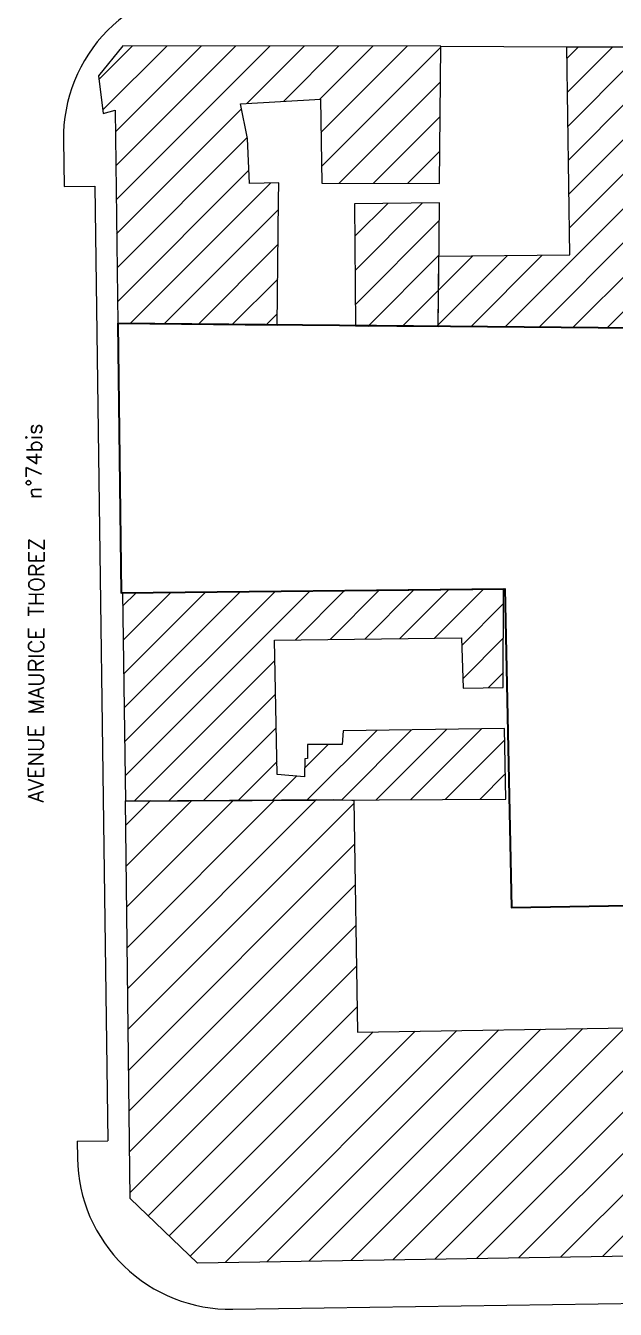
# Model space of a CAD drawing. Extents: x -6460 to -5341, y -3478 to -2628.
# Drawn here: x -6459.8 to -6421.3, y -3311.7 to -3228 of the extents above; entities that cross this region are included whole.
import ezdxf

# ---------------------------------------------------------------- set-up
doc = ezdxf.new("R2010")
doc.units = 0
for name, color, linetype, lineweight in [('Ar0-Texte2', 6, 'CONTINUOUS', 15), ('Ar2-Maçon', 7, 'CONTINUOUS', 35), ('Ar2-Vue-FIN', 9, 'CONTINUOUS', 9)]:
    doc.layers.add(name, color=color, linetype=linetype, lineweight=lineweight)
doc.styles.get("Standard").update_dxf_attribs({"font": 'romans.shx'})
pattern_1 = [(45, (-6383.8467, -3243.3799), (-1.122532, 1.122532), [])]

msp = doc.modelspace()

# ---------------------------------------------------------------- hatches: boundary and pattern name
at = {"layer": 'Ar2-Vue-FIN'}
h = msp.add_hatch(dxfattribs=at)
h.set_pattern_fill('ANSI31', color=256, scale=0.5, angle=504.84347, style=0)
h.set_pattern_definition(pattern_1)
h.paths.add_polyline_path([(-6445.189, -3238.283), (-6445.325, -3235.339), (-6445.774, -3233.087), (-6440.57, -3232.779), (-6440.47, -3238.251), (-6432.785, -3238.29), (-6432.705, -3229.321), (-6453.46, -3229.307), (-6455.055, -3231.245), (-6454.745, -3233.704), (-6453.974, -3233.488), (-6453.796, -3247.425), (-6443.39, -3247.517), (-6443.299, -3239.381), (-6443.276, -3238.235)])
h = msp.add_hatch(dxfattribs=at)
h.set_pattern_fill('ANSI31', color=256, scale=0.5, angle=504.84347, style=0)
h.set_pattern_definition(pattern_1)
h.paths.add_polyline_path([(-6432.827, -3243.03), (-6424.273, -3242.938), (-6424.471, -3229.352), (-6420.266, -3229.366), (-6420.029, -3246.27), (-6420.008, -3247.724), (-6432.867, -3247.61)])
h = msp.add_hatch(dxfattribs=at)
h.set_pattern_fill('ANSI31', color=256, scale=0.5, angle=504.84347, style=0)
h.set_pattern_definition(pattern_1)
h.paths.add_polyline_path([(-6432.796, -3239.535), (-6438.334, -3239.603), (-6438.27, -3247.604), (-6432.867, -3247.61), (-6432.836, -3244.11)])
h = msp.add_hatch(dxfattribs=at)
h.set_pattern_fill('ANSI31', color=256, scale=0.5, angle=504.84347, style=0)
h.set_pattern_definition([(45, (-6383.8467, -3243.3799), (-1.122532, 1.122532), [])])
h.paths.add_polyline_path([(-6443.38, -3276.838), (-6443.573, -3268.074), (-6431.355, -3267.939), (-6431.253, -3271.207), (-6428.622, -3271.171), (-6428.6, -3264.741), (-6453.492, -3265.001), (-6453.298, -3278.593), (-6428.466, -3278.463), (-6428.551, -3273.853), (-6439.079, -3273.996), (-6439.152, -3274.895), (-6441.404, -3274.893), (-6441.404, -3275.794), (-6441.577, -3275.828), (-6441.613, -3277.006)])
h = msp.add_hatch(dxfattribs=at)
h.set_pattern_fill('ANSI31', color=256, scale=0.6)
h.set_pattern_definition([(45, (-18008.4885, -11090.6088), (-1.34703842, 1.34703842), [])])
h.paths.add_polyline_path([(-6438.393, -3278.515), (-6438.513, -3278.517), (-6439.714, -3278.477), (-6453.294, -3278.564), (-6452.986, -3304.509), (-6448.599, -3308.731), (-6418.817, -3308.252), (-6419.057, -3293.354), (-6438.149, -3293.661)])

# ---------------------------------------------------------------- linework, layer by layer
at = {"layer": 'Ar2-Maçon'}
msp.add_lwpolyline([(-6420.034, -3246.241), (-6420.016, -3247.724), (-6453.804, -3247.425), (-6453.575, -3265.002), (-6428.516, -3264.74), (-6428.093, -3285.518), (-6419.205, -3285.375), (-6418.817, -3308.252), (-6363.03, -3307.348)], dxfattribs=at)
at = {"layer": 'Ar2-Vue-FIN'}
for p, q in [((-6432.705, -3229.321), (-6424.471, -3229.352)), ((-6432.705, -3229.321), (-6424.471, -3229.352)), ((-6457.347, -3235.452), (-6457.305, -3238.478)), ((-6457.305, -3238.478), (-6455.305, -3238.45)), ((-6455.305, -3238.45), (-6454.443, -3300.754)), ((-6456.442, -3300.782), (-6454.443, -3300.754)), ((-6456.442, -3300.782), (-6456.427, -3301.886)), ((-6446.28, -3311.746), (-6321.784, -3309.907))]:
    msp.add_line(p, q, dxfattribs=at)
at = {"layer": 'Ar2-Vue-FIN', "flags": 128}
for points in [[(-6445.189, -3238.283), (-6445.325, -3235.339), (-6445.774, -3233.087), (-6440.57, -3232.779), (-6440.47, -3238.251), (-6432.785, -3238.29), (-6432.705, -3229.321), (-6453.46, -3229.307), (-6455.055, -3231.245), (-6454.745, -3233.704), (-6453.974, -3233.488), (-6453.796, -3247.425), (-6443.39, -3247.517), (-6443.299, -3239.381), (-6443.276, -3238.235)], [(-6432.827, -3243.03), (-6424.273, -3242.938), (-6424.471, -3229.352), (-6420.266, -3229.366), (-6420.029, -3246.27), (-6420.008, -3247.724), (-6432.867, -3247.61)], [(-6432.796, -3239.535), (-6438.334, -3239.603), (-6438.27, -3247.563), (-6432.867, -3247.61), (-6432.836, -3244.11)], [(-6443.38, -3276.838), (-6443.573, -3268.074), (-6431.355, -3267.939), (-6431.253, -3271.207), (-6428.622, -3271.171), (-6428.6, -3264.741), (-6453.492, -3265.001), (-6453.298, -3278.593), (-6428.466, -3278.463), (-6428.551, -3273.853), (-6439.079, -3273.996), (-6439.152, -3274.895), (-6441.404, -3274.893), (-6441.404, -3275.794), (-6441.577, -3275.828), (-6441.613, -3277.006)], [(-6453.294, -3278.564), (-6439.714, -3278.477), (-6438.513, -3278.517), (-6438.393, -3278.515), (-6438.149, -3293.661), (-6419.057, -3293.354), (-6418.817, -3308.252), (-6448.599, -3308.731), (-6452.986, -3304.509)]]:
    msp.add_lwpolyline(points, close=True, dxfattribs=at)
at = {"layer": 'Ar2-Vue-FIN'}
for centre, start, end in [((-6447.348, -3235.314), 90.00954, 180.79313), ((-6446.428, -3301.747), 180.79313, 270.84628)]:
    msp.add_arc(centre, 10, start, end, dxfattribs=at)

# ---------------------------------------------------------------- texts
at = {"layer": 'Ar0-Texte2', "char_height": 1, "width": 40, "attachment_point": 5, "rotation": 89.84347}
for s, insert in [('{n°74bis}', (-6459.269, -3256.417)), ('AVENUE MAURICE THOREZ', (-6459.129, -3270.04))]:
    msp.add_mtext(s, dxfattribs=dict(at, insert=insert))

doc.saveas('drawing.dxf')
